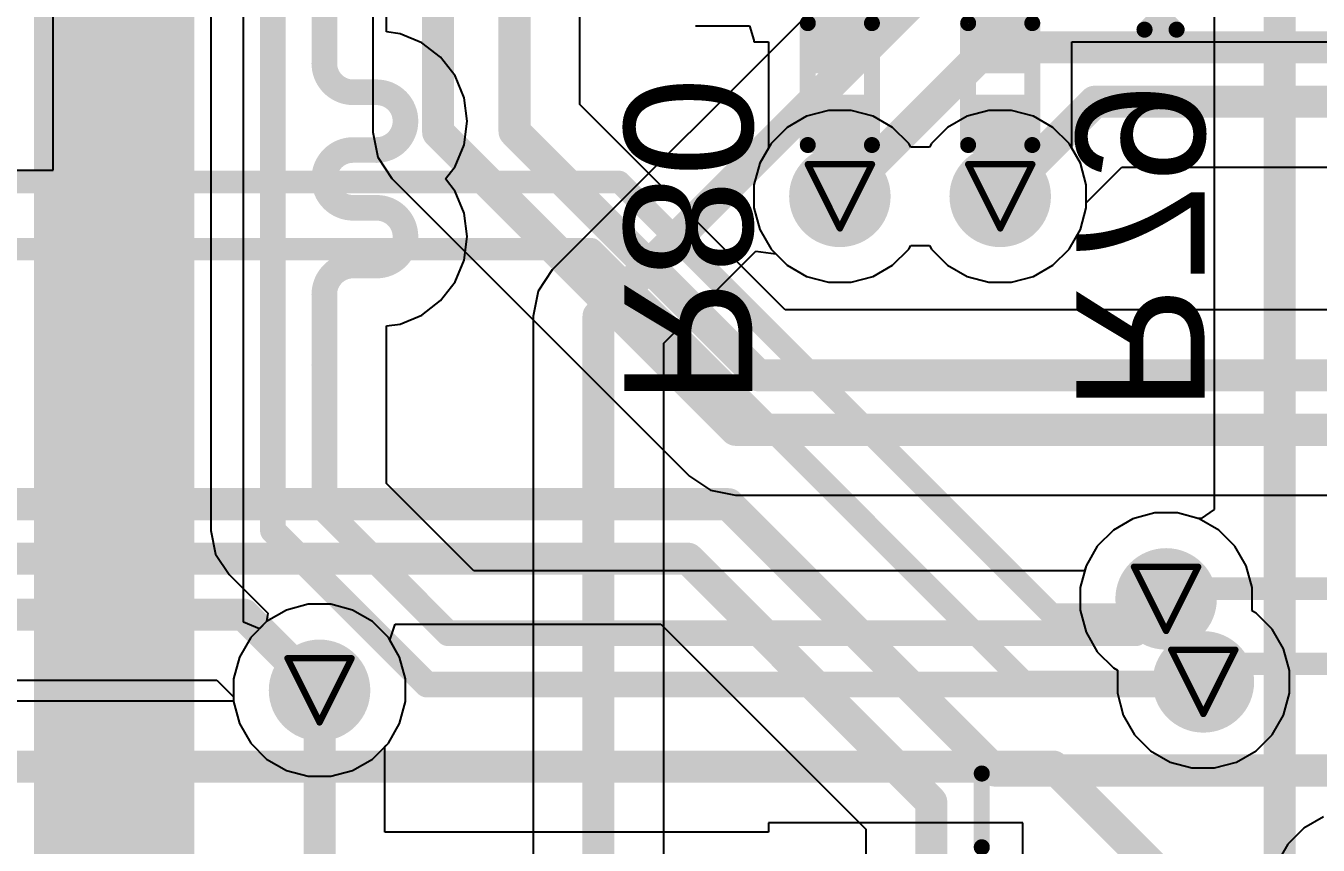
# Model space of a CAD drawing. Header units: inches. Extents: x -21 to 276, y -5 to 220.
# Drawn here: x 62.29 to 72.53, y 46.17 to 52.66 of the extents above; entities that cross this region are included whole.
import ezdxf

# ---------------------------------------------------------------- set-up
doc = ezdxf.new("R2010")
doc.units = ezdxf.units.IN
for name, color, linetype in [('Bottom Layer', 5, 'Continuous'), ('Bottom Overlay', 54, 'Continuous'), ('Bottom Paste', 16, 'Continuous'), ('Bottom Solder', 6, 'Continuous'), ('Drill Drawing', 1, 'Continuous'), ('Ground', 16, 'Continuous'), ('Power + Signal', 76, 'Continuous'), ('Top Layer', 1, 'Continuous'), ('Top Solder', 216, 'Continuous'), ('Via Holes', 16, 'Continuous')]:
    doc.layers.add(name, color=color, linetype=linetype)
doc.styles.add('Arial', font='', dxfattribs={"height": 0.2})
doc.styles.get('Arial').set_extended_font_data('Arial')

# ---------------------------------------------------------------- blocks, each defined once
blk = doc.blocks.new('SOIC_8_B_55')
at = {"layer": 'Bottom Overlay'}
for points in [[(-3.759, -1.778, 0.127, 0.127, 0), (-3.632, -1.905, 0.127, 0.127, 0)], [(-3.759, -1.778, 0.127, 0.127, 0), (-3.759, -2.032, 0.127, 0.127, 0)], [(-3.632, -1.905, 0.127, 0.127, 0), (-3.759, -2.032, 0.127, 0.127, 0)]]:
    blk.add_lwpolyline(points, format="xyseb", dxfattribs=at)
for points in [[(-3.791, -1.778, 0.0635, 0.0635, 1), (-3.727, -1.778, 0.0635, 0.0635, 1)], [(-3.791, -1.778, 0.0635, 0.0635, 1), (-3.727, -1.778, 0.0635, 0.0635, 1)], [(-3.791, -2.032, 0.0635, 0.0635, 1), (-3.727, -2.032, 0.0635, 0.0635, 1)], [(-3.791, -2.032, 0.0635, 0.0635, 1), (-3.727, -2.032, 0.0635, 0.0635, 1)]]:
    blk.add_lwpolyline(points, format="xyseb", close=True, dxfattribs=at)
blk = doc.blocks.new('SSOP_28_208____B_57')
at = {"layer": 'Bottom Overlay'}
for points in [[(2.718, -4.623, 0.127, 0.127, 0), (2.718, -5.207, 0.127, 0.127, 0)], [(2.718, -5.207, 0.127, 0.127, 0), (-2.718, -5.207, 0.127, 0.127, 0)]]:
    blk.add_lwpolyline(points, format="xyseb", dxfattribs=at)
for points in [[(2.686, -4.623, 0.0635, 0.0635, 1), (2.75, -4.623, 0.0635, 0.0635, 1)], [(2.686, -5.207, 0.0635, 0.0635, 1), (2.75, -5.207, 0.0635, 0.0635, 1)], [(2.686, -5.207, 0.0635, 0.0635, 1), (2.75, -5.207, 0.0635, 0.0635, 1)]]:
    blk.add_lwpolyline(points, format="xyseb", close=True, dxfattribs=at)
blk = doc.blocks.new('R___0201_B_70')
at = {"layer": 'Bottom Layer'}
for points in [[(-0.41, 0.185), (-0.14, 0.185), (-0.14, -0.185), (-0.41, -0.185)], [(0.14, 0.185), (0.41, 0.185), (0.41, -0.185), (0.14, -0.185)]]:
    blk.add_hatch(color=5, dxfattribs=at).paths.add_polyline_path(points)
at = {"layer": 'Bottom Paste'}
for points in [[(-0.41, 0.185), (-0.14, 0.185), (-0.14, -0.185), (-0.41, -0.185)], [(0.14, 0.185), (0.41, 0.185), (0.41, -0.185), (0.14, -0.185)]]:
    blk.add_hatch(color=16, dxfattribs=at).paths.add_polyline_path(points)
at = {"layer": 'Bottom Solder'}
for points in [[(-0.465, 0.24), (-0.085, 0.24), (-0.085, -0.24), (-0.465, -0.24)], [(0.085, 0.24), (0.465, 0.24), (0.465, -0.24), (0.085, -0.24)]]:
    blk.add_hatch(color=6, dxfattribs=at).paths.add_polyline_path(points)
at = {"layer": 'Bottom Overlay'}
for points in [[(0.483, 0.254, 0.127, 0.127, 0), (-0.483, 0.254, 0.127, 0.127, 0)], [(-0.483, -0.254, 0.127, 0.127, 0), (-0.483, 0.254, 0.127, 0.127, 0)], [(0.483, -0.254, 0.127, 0.127, 0), (0.483, 0.254, 0.127, 0.127, 0)], [(0.483, -0.254, 0.127, 0.127, 0), (-0.483, -0.254, 0.127, 0.127, 0)]]:
    blk.add_lwpolyline(points, format="xyseb", dxfattribs=at)
for points in [[(-0.514, 0.254, 0.0635, 0.0635, 1), (-0.451, 0.254, 0.0635, 0.0635, 1)], [(-0.514, 0.254, 0.0635, 0.0635, 1), (-0.451, 0.254, 0.0635, 0.0635, 1)], [(0.451, 0.254, 0.0635, 0.0635, 1), (0.514, 0.254, 0.0635, 0.0635, 1)], [(0.451, 0.254, 0.0635, 0.0635, 1), (0.514, 0.254, 0.0635, 0.0635, 1)], [(-0.514, -0.254, 0.0635, 0.0635, 1), (-0.451, -0.254, 0.0635, 0.0635, 1)], [(-0.514, -0.254, 0.0635, 0.0635, 1), (-0.451, -0.254, 0.0635, 0.0635, 1)], [(0.451, -0.254, 0.0635, 0.0635, 1), (0.514, -0.254, 0.0635, 0.0635, 1)], [(0.451, -0.254, 0.0635, 0.0635, 1), (0.514, -0.254, 0.0635, 0.0635, 1)]]:
    blk.add_lwpolyline(points, format="xyseb", close=True, dxfattribs=at)
blk = doc.blocks.new('R___0201_B_71')
at = {"layer": 'Bottom Layer'}
for points in [[(-0.41, 0.185), (-0.14, 0.185), (-0.14, -0.185), (-0.41, -0.185)], [(0.14, 0.185), (0.41, 0.185), (0.41, -0.185), (0.14, -0.185)]]:
    blk.add_hatch(color=5, dxfattribs=at).paths.add_polyline_path(points)
at = {"layer": 'Bottom Paste'}
for points in [[(-0.41, 0.185), (-0.14, 0.185), (-0.14, -0.185), (-0.41, -0.185)], [(0.14, 0.185), (0.41, 0.185), (0.41, -0.185), (0.14, -0.185)]]:
    blk.add_hatch(color=16, dxfattribs=at).paths.add_polyline_path(points)
at = {"layer": 'Bottom Solder'}
for points in [[(-0.465, 0.24), (-0.085, 0.24), (-0.085, -0.24), (-0.465, -0.24)], [(0.085, 0.24), (0.465, 0.24), (0.465, -0.24), (0.085, -0.24)]]:
    blk.add_hatch(color=6, dxfattribs=at).paths.add_polyline_path(points)
at = {"layer": 'Bottom Overlay'}
for points in [[(0.483, 0.254, 0.127, 0.127, 0), (-0.483, 0.254, 0.127, 0.127, 0)], [(-0.483, -0.254, 0.127, 0.127, 0), (-0.483, 0.254, 0.127, 0.127, 0)], [(0.483, -0.254, 0.127, 0.127, 0), (0.483, 0.254, 0.127, 0.127, 0)], [(0.483, -0.254, 0.127, 0.127, 0), (-0.483, -0.254, 0.127, 0.127, 0)]]:
    blk.add_lwpolyline(points, format="xyseb", dxfattribs=at)
for points in [[(-0.514, 0.254, 0.0635, 0.0635, 1), (-0.451, 0.254, 0.0635, 0.0635, 1)], [(-0.514, 0.254, 0.0635, 0.0635, 1), (-0.451, 0.254, 0.0635, 0.0635, 1)], [(0.451, 0.254, 0.0635, 0.0635, 1), (0.514, 0.254, 0.0635, 0.0635, 1)], [(0.451, 0.254, 0.0635, 0.0635, 1), (0.514, 0.254, 0.0635, 0.0635, 1)], [(-0.514, -0.254, 0.0635, 0.0635, 1), (-0.451, -0.254, 0.0635, 0.0635, 1)], [(-0.514, -0.254, 0.0635, 0.0635, 1), (-0.451, -0.254, 0.0635, 0.0635, 1)], [(0.451, -0.254, 0.0635, 0.0635, 1), (0.514, -0.254, 0.0635, 0.0635, 1)], [(0.451, -0.254, 0.0635, 0.0635, 1), (0.514, -0.254, 0.0635, 0.0635, 1)]]:
    blk.add_lwpolyline(points, format="xyseb", close=True, dxfattribs=at)

msp = doc.modelspace()

# ---------------------------------------------------------------- hatches: boundary and pattern name
at = {"layer": 'Bottom Layer'}
msp.add_hatch(color=5, dxfattribs=at).paths.add_polyline_path([(62.355, 17.861), (63.627, 17.861), (63.627, 55.097), (62.355, 55.097)])
h = msp.add_hatch(color=5, dxfattribs=at)
edge = h.paths.add_edge_path()
edge.add_arc((68.739, 51.308), 0.3, 0, 360)
h = msp.add_hatch(color=5, dxfattribs=at)
edge = h.paths.add_edge_path()
edge.add_arc((70.009, 51.308), 0.3, 0, 360)
h = msp.add_hatch(color=5, dxfattribs=at)
edge = h.paths.add_edge_path()
edge.add_arc((71.323, 48.12), 0.3, 0, 360)
h = msp.add_hatch(color=5, dxfattribs=at)
edge = h.paths.add_edge_path()
edge.add_arc((71.618, 47.463), 0.3, 0, 360)
h = msp.add_hatch(color=5, dxfattribs=at)
edge = h.paths.add_edge_path()
edge.add_arc((64.618, 47.396), 0.3, 0, 360)
at = {"layer": 'Bottom Solder'}
h = msp.add_hatch(color=6, dxfattribs=at)
edge = h.paths.add_edge_path()
edge.add_arc((68.739, 51.308), 0.402, 0, 360)
h = msp.add_hatch(color=6, dxfattribs=at)
edge = h.paths.add_edge_path()
edge.add_arc((70.009, 51.308), 0.402, 0, 360)
h = msp.add_hatch(color=6, dxfattribs=at)
edge = h.paths.add_edge_path()
edge.add_arc((71.323, 48.12), 0.402, 0, 360)
h = msp.add_hatch(color=6, dxfattribs=at)
edge = h.paths.add_edge_path()
edge.add_arc((71.618, 47.463), 0.402, 0, 360)
h = msp.add_hatch(color=6, dxfattribs=at)
edge = h.paths.add_edge_path()
edge.add_arc((64.618, 47.396), 0.402, 0, 360)
at = {"layer": 'Ground'}
h = msp.add_hatch(color=16, dxfattribs=at)
edge = h.paths.add_edge_path()
edge.add_arc((68.739, 51.308), 0.3, 0, 360)
h = msp.add_hatch(color=16, dxfattribs=at)
edge = h.paths.add_edge_path()
edge.add_arc((70.009, 51.308), 0.3, 0, 360)
h = msp.add_hatch(color=16, dxfattribs=at)
edge = h.paths.add_edge_path()
edge.add_arc((71.323, 48.12), 0.3, 0, 360)
h = msp.add_hatch(color=16, dxfattribs=at)
edge = h.paths.add_edge_path()
edge.add_arc((71.618, 47.463), 0.3, 0, 360)
h = msp.add_hatch(color=16, dxfattribs=at)
edge = h.paths.add_edge_path()
edge.add_arc((64.618, 47.396), 0.3, 0, 360)
at = {"layer": 'Power + Signal'}
h = msp.add_hatch(color=76, dxfattribs=at)
edge = h.paths.add_edge_path()
edge.add_arc((68.739, 51.308), 0.3, 0, 360)
h = msp.add_hatch(color=76, dxfattribs=at)
edge = h.paths.add_edge_path()
edge.add_arc((70.009, 51.308), 0.3, 0, 360)
h = msp.add_hatch(color=76, dxfattribs=at)
edge = h.paths.add_edge_path()
edge.add_arc((71.323, 48.12), 0.3, 0, 360)
h = msp.add_hatch(color=76, dxfattribs=at)
edge = h.paths.add_edge_path()
edge.add_arc((71.618, 47.463), 0.3, 0, 360)
h = msp.add_hatch(color=76, dxfattribs=at)
edge = h.paths.add_edge_path()
edge.add_arc((64.618, 47.396), 0.3, 0, 360)
at = {"layer": 'Top Layer'}
h = msp.add_hatch(color=1, dxfattribs=at)
edge = h.paths.add_edge_path()
edge.add_arc((68.739, 51.308), 0.3, 0, 360)
h = msp.add_hatch(color=1, dxfattribs=at)
edge = h.paths.add_edge_path()
edge.add_arc((70.009, 51.308), 0.3, 0, 360)
h = msp.add_hatch(color=1, dxfattribs=at)
edge = h.paths.add_edge_path()
edge.add_arc((71.323, 48.12), 0.3, 0, 360)
h = msp.add_hatch(color=1, dxfattribs=at)
edge = h.paths.add_edge_path()
edge.add_arc((71.618, 47.463), 0.3, 0, 360)
h = msp.add_hatch(color=1, dxfattribs=at)
edge = h.paths.add_edge_path()
edge.add_arc((64.618, 47.396), 0.3, 0, 360)
at = {"layer": 'Top Solder'}
h = msp.add_hatch(color=216, dxfattribs=at)
edge = h.paths.add_edge_path()
edge.add_arc((68.739, 51.308), 0.402, 0, 360)
h = msp.add_hatch(color=216, dxfattribs=at)
edge = h.paths.add_edge_path()
edge.add_arc((70.009, 51.308), 0.402, 0, 360)
h = msp.add_hatch(color=216, dxfattribs=at)
edge = h.paths.add_edge_path()
edge.add_arc((71.323, 48.12), 0.402, 0, 360)
h = msp.add_hatch(color=216, dxfattribs=at)
edge = h.paths.add_edge_path()
edge.add_arc((71.618, 47.463), 0.402, 0, 360)
h = msp.add_hatch(color=216, dxfattribs=at)
edge = h.paths.add_edge_path()
edge.add_arc((64.618, 47.396), 0.402, 0, 360)
at = {"layer": 'Via Holes'}
h = msp.add_hatch(color=7, dxfattribs=at)
edge = h.paths.add_edge_path()
edge.add_arc((68.739, 51.308), 0.15, 0, 360)
h = msp.add_hatch(color=7, dxfattribs=at)
edge = h.paths.add_edge_path()
edge.add_arc((70.009, 51.308), 0.15, 0, 360)
h = msp.add_hatch(color=7, dxfattribs=at)
edge = h.paths.add_edge_path()
edge.add_arc((71.323, 48.12), 0.15, 0, 360)
h = msp.add_hatch(color=7, dxfattribs=at)
edge = h.paths.add_edge_path()
edge.add_arc((71.618, 47.463), 0.15, 0, 360)
h = msp.add_hatch(color=7, dxfattribs=at)
edge = h.paths.add_edge_path()
edge.add_arc((64.618, 47.396), 0.15, 0, 360)

# ---------------------------------------------------------------- linework, layer by layer
at = {"layer": 'Bottom Layer'}
for p, q in [((65.039, 55.642), (65.039, 51.815)), ((64.015, 47.937), (64.015, 55.097)), ((66.68, 52.035), (66.68, 54.216)), ((67.596, 52.658), (68.023, 52.658)), ((68.023, 52.658), (68.058, 52.546)), ((68.058, 52.546), (68.058, 52.531)), ((68.058, 52.531), (68.173, 52.531)), ((68.173, 52.531), (68.173, 51.69)), ((70.575, 51.69), (70.575, 52.531)), ((70.575, 52.531), (71.96, 52.531)), ((71.96, 52.531), (71.96, 52.532)), ((71.96, 52.532), (73.408, 52.532)), ((68.307, 50.409), (66.68, 52.035)), ((65.039, 51.815), (65.079, 51.617)), ((68.173, 51.69), (68.105, 51.571)), ((70.644, 51.571), (70.575, 51.69)), ((65.079, 51.617), (65.191, 51.449)), ((68.105, 51.571), (68.058, 51.398)), ((70.69, 51.398), (70.644, 51.571)), ((65.191, 51.449), (67.547, 49.093)), ((68.058, 51.398), (68.058, 51.218)), ((70.69, 51.218), (70.69, 51.398)), ((68.058, 51.218), (68.105, 51.045)), ((70.644, 51.045), (70.69, 51.218)), ((68.105, 51.045), (68.194, 50.89)), ((70.554, 50.89), (70.644, 51.045)), ((68.194, 50.89), (68.321, 50.763)), ((69.157, 50.763), (69.284, 50.89)), ((69.284, 50.89), (69.301, 50.919)), ((69.301, 50.919), (69.448, 50.919)), ((69.448, 50.919), (69.464, 50.89)), ((69.464, 50.89), (69.591, 50.763)), ((70.427, 50.763), (70.554, 50.89)), ((68.321, 50.763), (68.476, 50.673)), ((68.476, 50.673), (68.65, 50.627)), ((68.829, 50.627), (69.002, 50.673)), ((69.002, 50.673), (69.157, 50.763)), ((69.591, 50.763), (69.746, 50.673)), ((69.746, 50.673), (69.92, 50.627)), ((70.099, 50.627), (70.272, 50.673)), ((70.272, 50.673), (70.427, 50.763)), ((68.65, 50.627), (68.829, 50.627)), ((69.92, 50.627), (70.099, 50.627)), ((75.19, 50.409), (68.307, 50.409)), ((67.547, 49.093), (67.715, 48.98)), ((67.715, 48.98), (67.913, 48.941)), ((67.913, 48.941), (74.775, 48.941)), ((71.06, 48.755), (70.905, 48.665)), ((71.234, 48.801), (71.06, 48.755)), ((71.413, 48.801), (71.234, 48.801)), ((71.586, 48.755), (71.413, 48.801)), ((71.741, 48.665), (71.586, 48.755)), ((70.905, 48.665), (70.778, 48.538)), ((71.868, 48.538), (71.741, 48.665)), ((70.778, 48.538), (70.689, 48.383)), ((71.958, 48.383), (71.868, 48.538)), ((70.689, 48.383), (70.642, 48.21)), ((72.004, 48.21), (71.958, 48.383)), ((70.642, 48.21), (70.642, 48.031)), ((72.004, 48.031), (72.004, 48.21)), ((64.355, 48.031), (64.199, 47.941)), ((64.528, 48.077), (64.355, 48.031)), ((64.707, 48.077), (64.528, 48.077)), ((64.88, 48.031), (64.707, 48.077)), ((65.036, 47.941), (64.88, 48.031)), ((70.642, 48.031), (70.689, 47.857)), ((72.003, 48.026), (72.004, 48.031)), ((72.036, 48.008), (72.003, 48.026)), ((72.163, 47.881), (72.036, 48.008)), ((64.142, 47.884), (64.015, 47.937)), ((64.199, 47.941), (64.142, 47.884)), ((65.163, 47.815), (65.036, 47.941)), ((65.252, 47.659), (65.163, 47.815)), ((70.689, 47.857), (70.778, 47.702)), ((72.252, 47.725), (72.163, 47.881)), ((70.778, 47.702), (70.905, 47.575)), ((72.299, 47.552), (72.252, 47.725)), ((65.299, 47.486), (65.252, 47.659)), ((70.905, 47.575), (70.938, 47.556)), ((70.938, 47.556), (70.937, 47.552)), ((70.937, 47.552), (70.937, 47.373)), ((72.299, 47.373), (72.299, 47.552)), ((65.299, 47.307), (65.299, 47.486)), ((65.252, 47.134), (65.299, 47.307)), ((70.937, 47.373), (70.983, 47.2)), ((72.252, 47.2), (72.299, 47.373)), ((70.983, 47.2), (71.073, 47.044)), ((72.163, 47.044), (72.252, 47.2)), ((65.163, 46.978), (65.252, 47.134)), ((71.073, 47.044), (71.199, 46.918)), ((72.036, 46.918), (72.163, 47.044)), ((65.136, 46.951), (65.163, 46.978)), ((65.136, 46.273), (65.136, 46.951)), ((71.199, 46.918), (71.355, 46.828)), ((71.88, 46.828), (72.036, 46.918)), ((71.355, 46.828), (71.528, 46.782)), ((71.528, 46.782), (71.707, 46.782)), ((71.707, 46.782), (71.88, 46.828)), ((72.569, 46.395), (72.414, 46.305)), ((68.175, 46.273), (65.136, 46.273)), ((70.187, 46.346), (68.175, 46.346)), ((68.175, 46.346), (68.175, 46.273)), ((70.187, 45.285), (70.187, 46.346)), ((72.414, 46.305), (72.287, 46.178)), ((72.287, 46.178), (72.197, 46.023))]:
    msp.add_line(p, q, dxfattribs=at)
for points in [[(65.557, 51.815, 0.254, 0.254, 0), (65.557, 56.083, 0.254, 0.254, 0)], [(66.162, 51.821, 0.254, 0.254, 0), (66.162, 54.661, 0.254, 0.254, 0)], [(68.739, 52.472, 0.254, 0.254, 0), (68.739, 53.687, 0.254, 0.254, 0)], [(70.009, 52.472, 0.254, 0.254, 0), (70.009, 53.687, 0.254, 0.254, 0)], [(68.739, 51.308, 0.254, 0.254, 0), (68.739, 51.922, 0.254, 0.254, 0)], [(70.009, 51.308, 0.254, 0.254, 0), (70.009, 51.922, 0.254, 0.254, 0)], [(65.557, 51.815, 0.254, 0.254, 0), (67.913, 49.459, 0.254, 0.254, 0)], [(66.162, 51.821, 0.254, 0.254, 0), (68.092, 49.891, 0.254, 0.254, 0)], [(68.092, 49.891, 0.254, 0.254, 0), (75.19, 49.891, 0.254, 0.254, 0)], [(67.913, 49.459, 0.254, 0.254, 0), (74.989, 49.459, 0.254, 0.254, 0)], [(64.618, 45.949, 0.254, 0.254, 0), (64.618, 47.396, 0.254, 0.254, 0)]]:
    msp.add_lwpolyline(points, format="xyseb", dxfattribs=at)
for points in [[(68.676, 52.472, 0.127, 0.127, 1), (68.803, 52.472, 0.127, 0.127, 1)], [(69.946, 52.472, 0.127, 0.127, 1), (70.073, 52.472, 0.127, 0.127, 1)], [(68.676, 51.922, 0.127, 0.127, 1), (68.803, 51.922, 0.127, 0.127, 1)], [(69.946, 51.922, 0.127, 0.127, 1), (70.073, 51.922, 0.127, 0.127, 1)], [(65.494, 51.815, 0.127, 0.127, 1), (65.621, 51.815, 0.127, 0.127, 1)], [(65.494, 51.815, 0.127, 0.127, 1), (65.621, 51.815, 0.127, 0.127, 1)], [(66.099, 51.821, 0.127, 0.127, 1), (66.226, 51.821, 0.127, 0.127, 1)], [(66.099, 51.821, 0.127, 0.127, 1), (66.226, 51.821, 0.127, 0.127, 1)], [(68.676, 51.308, 0.127, 0.127, 1), (68.803, 51.308, 0.127, 0.127, 1)], [(69.946, 51.308, 0.127, 0.127, 1), (70.073, 51.308, 0.127, 0.127, 1)], [(68.029, 49.891, 0.127, 0.127, 1), (68.156, 49.891, 0.127, 0.127, 1)], [(68.029, 49.891, 0.127, 0.127, 1), (68.156, 49.891, 0.127, 0.127, 1)], [(67.85, 49.459, 0.127, 0.127, 1), (67.977, 49.459, 0.127, 0.127, 1)], [(67.85, 49.459, 0.127, 0.127, 1), (67.977, 49.459, 0.127, 0.127, 1)], [(64.554, 47.396, 0.127, 0.127, 1), (64.681, 47.396, 0.127, 0.127, 1)]]:
    msp.add_lwpolyline(points, format="xyseb", close=True, dxfattribs=at)
at = {"layer": 'Drill Drawing'}
for points in [[(68.485, 51.562, 0.0508, 0.0508, 0), (68.993, 51.562, 0.0508, 0.0508, 0)], [(68.485, 51.562, 0.0508, 0.0508, 0), (68.739, 51.054, 0.0508, 0.0508, 0)], [(68.739, 51.054, 0.0508, 0.0508, 0), (68.993, 51.562, 0.0508, 0.0508, 0)], [(69.755, 51.562, 0.0508, 0.0508, 0), (70.263, 51.562, 0.0508, 0.0508, 0)], [(69.755, 51.562, 0.0508, 0.0508, 0), (70.009, 51.054, 0.0508, 0.0508, 0)], [(70.009, 51.054, 0.0508, 0.0508, 0), (70.263, 51.562, 0.0508, 0.0508, 0)], [(71.069, 48.374, 0.0508, 0.0508, 0), (71.577, 48.374, 0.0508, 0.0508, 0)], [(71.069, 48.374, 0.0508, 0.0508, 0), (71.323, 47.866, 0.0508, 0.0508, 0)], [(71.323, 47.866, 0.0508, 0.0508, 0), (71.577, 48.374, 0.0508, 0.0508, 0)], [(71.364, 47.717, 0.0508, 0.0508, 0), (71.872, 47.717, 0.0508, 0.0508, 0)], [(71.364, 47.717, 0.0508, 0.0508, 0), (71.618, 47.209, 0.0508, 0.0508, 0)], [(71.618, 47.209, 0.0508, 0.0508, 0), (71.872, 47.717, 0.0508, 0.0508, 0)], [(64.364, 47.65, 0.0508, 0.0508, 0), (64.872, 47.65, 0.0508, 0.0508, 0)], [(64.364, 47.65, 0.0508, 0.0508, 0), (64.618, 47.142, 0.0508, 0.0508, 0)], [(64.618, 47.142, 0.0508, 0.0508, 0), (64.872, 47.65, 0.0508, 0.0508, 0)]]:
    msp.add_lwpolyline(points, format="xyseb", dxfattribs=at)
for points in [[(68.473, 51.562, 0.0254, 0.0254, 1), (68.498, 51.562, 0.0254, 0.0254, 1)], [(68.473, 51.562, 0.0254, 0.0254, 1), (68.498, 51.562, 0.0254, 0.0254, 1)], [(68.981, 51.562, 0.0254, 0.0254, 1), (69.006, 51.562, 0.0254, 0.0254, 1)], [(68.981, 51.562, 0.0254, 0.0254, 1), (69.006, 51.562, 0.0254, 0.0254, 1)], [(69.743, 51.562, 0.0254, 0.0254, 1), (69.768, 51.562, 0.0254, 0.0254, 1)], [(69.743, 51.562, 0.0254, 0.0254, 1), (69.768, 51.562, 0.0254, 0.0254, 1)], [(70.251, 51.562, 0.0254, 0.0254, 1), (70.276, 51.562, 0.0254, 0.0254, 1)], [(70.251, 51.562, 0.0254, 0.0254, 1), (70.276, 51.562, 0.0254, 0.0254, 1)], [(68.727, 51.054, 0.0254, 0.0254, 1), (68.752, 51.054, 0.0254, 0.0254, 1)], [(68.727, 51.054, 0.0254, 0.0254, 1), (68.752, 51.054, 0.0254, 0.0254, 1)], [(69.997, 51.054, 0.0254, 0.0254, 1), (70.022, 51.054, 0.0254, 0.0254, 1)], [(69.997, 51.054, 0.0254, 0.0254, 1), (70.022, 51.054, 0.0254, 0.0254, 1)], [(71.056, 48.374, 0.0254, 0.0254, 1), (71.082, 48.374, 0.0254, 0.0254, 1)], [(71.056, 48.374, 0.0254, 0.0254, 1), (71.082, 48.374, 0.0254, 0.0254, 1)], [(71.564, 48.374, 0.0254, 0.0254, 1), (71.59, 48.374, 0.0254, 0.0254, 1)], [(71.564, 48.374, 0.0254, 0.0254, 1), (71.59, 48.374, 0.0254, 0.0254, 1)], [(71.311, 47.866, 0.0254, 0.0254, 1), (71.336, 47.866, 0.0254, 0.0254, 1)], [(71.311, 47.866, 0.0254, 0.0254, 1), (71.336, 47.866, 0.0254, 0.0254, 1)], [(71.351, 47.717, 0.0254, 0.0254, 1), (71.376, 47.717, 0.0254, 0.0254, 1)], [(71.351, 47.717, 0.0254, 0.0254, 1), (71.376, 47.717, 0.0254, 0.0254, 1)], [(71.859, 47.717, 0.0254, 0.0254, 1), (71.884, 47.717, 0.0254, 0.0254, 1)], [(71.859, 47.717, 0.0254, 0.0254, 1), (71.884, 47.717, 0.0254, 0.0254, 1)], [(64.351, 47.65, 0.0254, 0.0254, 1), (64.376, 47.65, 0.0254, 0.0254, 1)], [(64.351, 47.65, 0.0254, 0.0254, 1), (64.376, 47.65, 0.0254, 0.0254, 1)], [(64.859, 47.65, 0.0254, 0.0254, 1), (64.884, 47.65, 0.0254, 0.0254, 1)], [(64.859, 47.65, 0.0254, 0.0254, 1), (64.884, 47.65, 0.0254, 0.0254, 1)], [(71.605, 47.209, 0.0254, 0.0254, 1), (71.63, 47.209, 0.0254, 0.0254, 1)], [(71.605, 47.209, 0.0254, 0.0254, 1), (71.63, 47.209, 0.0254, 0.0254, 1)], [(64.605, 47.142, 0.0254, 0.0254, 1), (64.63, 47.142, 0.0254, 0.0254, 1)], [(64.605, 47.142, 0.0254, 0.0254, 1), (64.63, 47.142, 0.0254, 0.0254, 1)]]:
    msp.add_lwpolyline(points, format="xyseb", close=True, dxfattribs=at)
at = {"layer": 'Ground'}
for p, q in [((69.022, 53.287), (66.461, 50.726)), ((70.69, 51.257), (70.972, 51.539)), ((70.972, 51.539), (73.623, 51.539)), ((70.644, 51.045), (70.69, 51.218)), ((70.69, 51.218), (70.69, 51.257)), ((70.554, 50.89), (70.644, 51.045)), ((67.345, 50.145), (68.074, 50.873)), ((68.074, 50.873), (68.232, 50.852)), ((69.157, 50.763), (69.284, 50.89)), ((69.284, 50.89), (69.301, 50.919)), ((69.301, 50.919), (69.448, 50.919)), ((69.448, 50.919), (69.464, 50.89)), ((69.464, 50.89), (69.591, 50.763)), ((70.427, 50.763), (70.554, 50.89)), ((68.232, 50.852), (68.321, 50.763)), ((66.461, 50.726), (66.349, 50.557)), ((68.321, 50.763), (68.476, 50.673)), ((68.476, 50.673), (68.65, 50.627)), ((68.829, 50.627), (69.002, 50.673)), ((69.002, 50.673), (69.157, 50.763)), ((69.591, 50.763), (69.746, 50.673)), ((69.746, 50.673), (69.92, 50.627)), ((70.099, 50.627), (70.272, 50.673)), ((70.272, 50.673), (70.427, 50.763)), ((68.65, 50.627), (68.829, 50.627)), ((69.92, 50.627), (70.099, 50.627)), ((66.349, 50.557), (66.309, 50.359)), ((66.309, 50.359), (66.309, 40.399)), ((67.345, 45.804), (67.345, 50.145)), ((71.06, 48.755), (70.905, 48.665)), ((71.234, 48.801), (71.06, 48.755)), ((71.413, 48.801), (71.234, 48.801)), ((71.586, 48.755), (71.413, 48.801)), ((71.741, 48.665), (71.586, 48.755)), ((70.905, 48.665), (70.778, 48.538)), ((71.868, 48.538), (71.741, 48.665)), ((70.778, 48.538), (70.689, 48.383)), ((71.958, 48.383), (71.868, 48.538)), ((70.689, 48.383), (70.642, 48.21)), ((72.004, 48.21), (71.958, 48.383)), ((70.642, 48.21), (70.642, 48.031)), ((72.004, 48.031), (72.004, 48.21)), ((64.355, 48.031), (64.199, 47.941)), ((64.528, 48.077), (64.355, 48.031)), ((64.707, 48.077), (64.528, 48.077)), ((64.88, 48.031), (64.707, 48.077)), ((65.036, 47.941), (64.88, 48.031)), ((70.642, 48.031), (70.689, 47.857)), ((72.003, 48.026), (72.004, 48.031)), ((72.036, 48.008), (72.003, 48.026)), ((72.163, 47.881), (72.036, 48.008)), ((64.199, 47.941), (64.073, 47.815)), ((65.163, 47.815), (65.036, 47.941)), ((64.073, 47.815), (63.983, 47.659)), ((65.252, 47.659), (65.163, 47.815)), ((70.689, 47.857), (70.778, 47.702)), ((72.252, 47.725), (72.163, 47.881)), ((70.778, 47.702), (70.905, 47.575)), ((72.299, 47.552), (72.252, 47.725)), ((63.983, 47.659), (63.937, 47.486)), ((65.299, 47.486), (65.252, 47.659)), ((70.905, 47.575), (70.938, 47.556)), ((70.938, 47.556), (70.937, 47.552)), ((70.937, 47.552), (70.937, 47.373)), ((72.299, 47.373), (72.299, 47.552)), ((63.937, 47.486), (63.937, 47.307)), ((65.299, 47.307), (65.299, 47.486)), ((63.937, 47.307), (63.983, 47.134)), ((65.252, 47.134), (65.299, 47.307)), ((70.937, 47.373), (70.983, 47.2)), ((72.252, 47.2), (72.299, 47.373)), ((70.983, 47.2), (71.073, 47.044)), ((72.163, 47.044), (72.252, 47.2)), ((63.983, 47.134), (64.073, 46.978)), ((65.163, 46.978), (65.252, 47.134)), ((71.073, 47.044), (71.199, 46.918)), ((72.036, 46.918), (72.163, 47.044)), ((64.073, 46.978), (64.199, 46.851)), ((65.036, 46.851), (65.163, 46.978)), ((71.199, 46.918), (71.355, 46.828)), ((71.88, 46.828), (72.036, 46.918)), ((64.199, 46.851), (64.355, 46.762)), ((64.88, 46.762), (65.036, 46.851)), ((71.355, 46.828), (71.528, 46.782)), ((71.528, 46.782), (71.707, 46.782)), ((71.707, 46.782), (71.88, 46.828)), ((64.355, 46.762), (64.528, 46.715)), ((64.528, 46.715), (64.707, 46.715)), ((64.707, 46.715), (64.88, 46.762)), ((72.569, 46.395), (72.414, 46.305)), ((72.414, 46.305), (72.287, 46.178)), ((72.287, 46.178), (72.197, 46.023))]:
    msp.add_line(p, q, dxfattribs=at)
for points in [[(66.827, 50.359, 0.254, 0.254, 0), (69.388, 52.92, 0.254, 0.254, 0)], [(68.739, 51.308, 0.254, 0.254, 0), (69.92, 52.489, 0.254, 0.254, 0)], [(69.92, 52.489, 0.254, 0.254, 0), (77.877, 52.489, 0.254, 0.254, 0)], [(70.009, 51.308, 0.254, 0.254, 0), (70.758, 52.057, 0.254, 0.254, 0)], [(70.758, 52.057, 0.254, 0.254, 0), (78.056, 52.057, 0.254, 0.254, 0)], [(66.827, 39.954, 0.254, 0.254, 0), (66.827, 50.359, 0.254, 0.254, 0)]]:
    msp.add_lwpolyline(points, format="xyseb", dxfattribs=at)
for points in [[(69.856, 52.489, 0.127, 0.127, 1), (69.983, 52.489, 0.127, 0.127, 1)], [(69.856, 52.489, 0.127, 0.127, 1), (69.983, 52.489, 0.127, 0.127, 1)], [(70.694, 52.057, 0.127, 0.127, 1), (70.821, 52.057, 0.127, 0.127, 1)], [(70.694, 52.057, 0.127, 0.127, 1), (70.821, 52.057, 0.127, 0.127, 1)], [(68.676, 51.308, 0.127, 0.127, 1), (68.803, 51.308, 0.127, 0.127, 1)], [(69.946, 51.308, 0.127, 0.127, 1), (70.073, 51.308, 0.127, 0.127, 1)], [(66.764, 50.359, 0.127, 0.127, 1), (66.891, 50.359, 0.127, 0.127, 1)], [(66.764, 50.359, 0.127, 0.127, 1), (66.891, 50.359, 0.127, 0.127, 1)]]:
    msp.add_lwpolyline(points, format="xyseb", close=True, dxfattribs=at)
at = {"layer": 'Power + Signal'}
for p, q in [((65.175, 47.793), (65.218, 47.92)), ((65.218, 47.92), (67.322, 47.92)), ((67.322, 47.92), (68.945, 46.297)), ((65.252, 47.659), (65.175, 47.793)), ((65.299, 47.486), (65.252, 47.659)), ((60.464, 47.477), (63.805, 47.477)), ((63.805, 47.477), (63.937, 47.345)), ((65.299, 47.307), (65.299, 47.486)), ((63.937, 47.345), (63.937, 47.307)), ((63.937, 47.307), (63.983, 47.134)), ((65.252, 47.134), (65.299, 47.307)), ((63.983, 47.134), (64.073, 46.978)), ((65.163, 46.978), (65.252, 47.134)), ((64.073, 46.978), (64.199, 46.851)), ((65.036, 46.851), (65.163, 46.978)), ((64.199, 46.851), (64.355, 46.762)), ((64.88, 46.762), (65.036, 46.851)), ((64.355, 46.762), (64.528, 46.715)), ((64.528, 46.715), (64.707, 46.715)), ((64.707, 46.715), (64.88, 46.762)), ((68.945, 46.297), (68.945, 40.636))]:
    msp.add_line(p, q, dxfattribs=at)
for points in [[(59.293, 51.422, 0.178, 0.178, 0), (66.992, 51.422, 0.178, 0.178, 0)], [(66.992, 51.422, 0.178, 0.178, 0), (70.418, 47.996, 0.178, 0.178, 0)], [(59.072, 50.889, 0.178, 0.178, 0), (66.771, 50.889, 0.178, 0.178, 0)], [(66.771, 50.889, 0.178, 0.178, 0), (70.197, 47.463, 0.178, 0.178, 0)], [(37.745, 48.87, 0.254, 0.254, 0), (67.857, 48.87, 0.254, 0.254, 0)], [(67.857, 48.87, 0.254, 0.254, 0), (69.965, 46.761, 0.254, 0.254, 0)], [(37.567, 48.438, 0.254, 0.254, 0), (67.537, 48.438, 0.254, 0.254, 0)], [(67.537, 48.438, 0.254, 0.254, 0), (69.463, 46.512, 0.254, 0.254, 0)], [(71.085, 47.996, 0.178, 0.178, 0), (71.296, 48.207, 0.178, 0.178, 0)], [(71.296, 48.207, 0.178, 0.178, 0), (71.309, 48.207, 0.178, 0.178, 0)], [(71.309, 48.207, 0.178, 0.178, 0), (71.315, 48.201, 0.178, 0.178, 0)], [(71.315, 48.201, 0.178, 0.178, 0), (73.052, 48.201, 0.178, 0.178, 0)], [(23.814, 47.995, 0.254, 0.254, 0), (64.019, 47.995, 0.254, 0.254, 0)], [(64.019, 47.995, 0.254, 0.254, 0), (64.618, 47.396, 0.254, 0.254, 0)], [(70.418, 47.996, 0.178, 0.178, 0), (71.085, 47.996, 0.178, 0.178, 0)], [(71.727, 47.458, 0.178, 0.178, 0), (71.875, 47.606, 0.178, 0.178, 0)], [(71.875, 47.606, 0.178, 0.178, 0), (73.212, 47.606, 0.178, 0.178, 0)], [(70.197, 47.463, 0.178, 0.178, 0), (71.618, 47.463, 0.178, 0.178, 0)], [(71.618, 47.458, 0.178, 0.178, 0), (71.727, 47.458, 0.178, 0.178, 0)], [(69.965, 46.761, 0.254, 0.254, 0), (76.781, 46.761, 0.254, 0.254, 0)], [(69.463, 40.422, 0.254, 0.254, 0), (69.463, 46.512, 0.254, 0.254, 0)]]:
    msp.add_lwpolyline(points, format="xyseb", dxfattribs=at)
for points in [[(66.947, 51.422, 0.0889, 0.0889, 1), (67.036, 51.422, 0.0889, 0.0889, 1)], [(66.947, 51.422, 0.0889, 0.0889, 1), (67.036, 51.422, 0.0889, 0.0889, 1)], [(66.726, 50.889, 0.0889, 0.0889, 1), (66.815, 50.889, 0.0889, 0.0889, 1)], [(66.726, 50.889, 0.0889, 0.0889, 1), (66.815, 50.889, 0.0889, 0.0889, 1)], [(67.793, 48.87, 0.127, 0.127, 1), (67.92, 48.87, 0.127, 0.127, 1)], [(67.793, 48.87, 0.127, 0.127, 1), (67.92, 48.87, 0.127, 0.127, 1)], [(67.473, 48.438, 0.127, 0.127, 1), (67.6, 48.438, 0.127, 0.127, 1)], [(67.473, 48.438, 0.127, 0.127, 1), (67.6, 48.438, 0.127, 0.127, 1)], [(71.251, 48.207, 0.0889, 0.0889, 1), (71.34, 48.207, 0.0889, 0.0889, 1)], [(71.251, 48.207, 0.0889, 0.0889, 1), (71.34, 48.207, 0.0889, 0.0889, 1)], [(71.265, 48.207, 0.0889, 0.0889, 1), (71.354, 48.207, 0.0889, 0.0889, 1)], [(71.265, 48.207, 0.0889, 0.0889, 1), (71.354, 48.207, 0.0889, 0.0889, 1)], [(71.271, 48.201, 0.0889, 0.0889, 1), (71.36, 48.201, 0.0889, 0.0889, 1)], [(71.271, 48.201, 0.0889, 0.0889, 1), (71.36, 48.201, 0.0889, 0.0889, 1)], [(63.956, 47.995, 0.127, 0.127, 1), (64.083, 47.995, 0.127, 0.127, 1)], [(63.956, 47.995, 0.127, 0.127, 1), (64.083, 47.995, 0.127, 0.127, 1)], [(70.374, 47.996, 0.0889, 0.0889, 1), (70.462, 47.996, 0.0889, 0.0889, 1)], [(70.374, 47.996, 0.0889, 0.0889, 1), (70.462, 47.996, 0.0889, 0.0889, 1)], [(71.04, 47.996, 0.0889, 0.0889, 1), (71.129, 47.996, 0.0889, 0.0889, 1)], [(71.04, 47.996, 0.0889, 0.0889, 1), (71.129, 47.996, 0.0889, 0.0889, 1)], [(71.831, 47.606, 0.0889, 0.0889, 1), (71.919, 47.606, 0.0889, 0.0889, 1)], [(71.831, 47.606, 0.0889, 0.0889, 1), (71.919, 47.606, 0.0889, 0.0889, 1)], [(64.554, 47.396, 0.127, 0.127, 1), (64.681, 47.396, 0.127, 0.127, 1)], [(70.153, 47.463, 0.0889, 0.0889, 1), (70.241, 47.463, 0.0889, 0.0889, 1)], [(70.153, 47.463, 0.0889, 0.0889, 1), (70.241, 47.463, 0.0889, 0.0889, 1)], [(71.573, 47.463, 0.0889, 0.0889, 1), (71.662, 47.463, 0.0889, 0.0889, 1)], [(71.573, 47.458, 0.0889, 0.0889, 1), (71.662, 47.458, 0.0889, 0.0889, 1)], [(71.683, 47.458, 0.0889, 0.0889, 1), (71.771, 47.458, 0.0889, 0.0889, 1)], [(71.683, 47.458, 0.0889, 0.0889, 1), (71.771, 47.458, 0.0889, 0.0889, 1)], [(69.901, 46.761, 0.127, 0.127, 1), (70.028, 46.761, 0.127, 0.127, 1)], [(69.901, 46.761, 0.127, 0.127, 1), (70.028, 46.761, 0.127, 0.127, 1)], [(69.399, 46.512, 0.127, 0.127, 1), (69.526, 46.512, 0.127, 0.127, 1)], [(69.399, 46.512, 0.127, 0.127, 1), (69.526, 46.512, 0.127, 0.127, 1)]]:
    msp.add_lwpolyline(points, format="xyseb", close=True, dxfattribs=at)
at = {"layer": 'Top Layer'}
for p, q in [((71.704, 55.814), (71.704, 48.827)), ((65.148, 52.61), (65.148, 53.269)), ((63.757, 53.183), (63.757, 48.661)), ((62.508, 51.516), (62.508, 52.878)), ((65.256, 52.596), (65.148, 52.61)), ((65.429, 52.524), (65.256, 52.596)), ((65.577, 52.41), (65.429, 52.524)), ((65.691, 52.262), (65.577, 52.41)), ((65.763, 52.089), (65.691, 52.262)), ((65.788, 51.903), (65.763, 52.089)), ((65.763, 51.717), (65.788, 51.903)), ((68.476, 51.943), (68.321, 51.853)), ((68.65, 51.989), (68.476, 51.943)), ((68.829, 51.989), (68.65, 51.989)), ((69.002, 51.943), (68.829, 51.989)), ((69.157, 51.853), (69.002, 51.943)), ((69.746, 51.943), (69.591, 51.853)), ((69.92, 51.989), (69.746, 51.943)), ((70.099, 51.989), (69.92, 51.989)), ((70.272, 51.943), (70.099, 51.989)), ((70.427, 51.853), (70.272, 51.943)), ((68.321, 51.853), (68.194, 51.726)), ((69.284, 51.726), (69.157, 51.853)), ((69.591, 51.853), (69.464, 51.726)), ((70.554, 51.726), (70.427, 51.853)), ((65.691, 51.544), (65.763, 51.717)), ((68.194, 51.726), (68.105, 51.571)), ((69.301, 51.697), (69.284, 51.726)), ((69.448, 51.697), (69.301, 51.697)), ((69.464, 51.726), (69.448, 51.697)), ((70.644, 51.571), (70.554, 51.726)), ((59.755, 51.516), (62.508, 51.516)), ((65.616, 51.446), (65.691, 51.544)), ((68.105, 51.571), (68.058, 51.398)), ((70.69, 51.398), (70.644, 51.571)), ((65.691, 51.347), (65.616, 51.446)), ((68.058, 51.398), (68.058, 51.218)), ((70.69, 51.218), (70.69, 51.398)), ((65.763, 51.174), (65.691, 51.347)), ((68.058, 51.218), (68.105, 51.045)), ((70.644, 51.045), (70.69, 51.218)), ((65.788, 50.989), (65.763, 51.174)), ((65.763, 50.803), (65.788, 50.989)), ((68.105, 51.045), (68.194, 50.89)), ((70.554, 50.89), (70.644, 51.045)), ((68.194, 50.89), (68.321, 50.763)), ((69.157, 50.763), (69.284, 50.89)), ((69.284, 50.89), (69.301, 50.919)), ((69.301, 50.919), (69.448, 50.919)), ((69.448, 50.919), (69.464, 50.89)), ((69.464, 50.89), (69.591, 50.763)), ((70.427, 50.763), (70.554, 50.89)), ((65.691, 50.63), (65.763, 50.803)), ((68.321, 50.763), (68.476, 50.673)), ((68.476, 50.673), (68.65, 50.627)), ((68.829, 50.627), (69.002, 50.673)), ((69.002, 50.673), (69.157, 50.763)), ((69.591, 50.763), (69.746, 50.673)), ((69.746, 50.673), (69.92, 50.627)), ((70.099, 50.627), (70.272, 50.673)), ((70.272, 50.673), (70.427, 50.763)), ((65.577, 50.482), (65.691, 50.63)), ((68.65, 50.627), (68.829, 50.627)), ((69.92, 50.627), (70.099, 50.627)), ((65.429, 50.368), (65.577, 50.482)), ((65.256, 50.296), (65.429, 50.368)), ((65.148, 50.282), (65.256, 50.296)), ((65.148, 49.033), (65.148, 50.282)), ((65.84, 48.341), (65.148, 49.033)), ((71.704, 48.827), (71.601, 48.757)), ((71.06, 48.755), (70.905, 48.665)), ((71.234, 48.801), (71.06, 48.755)), ((71.413, 48.801), (71.234, 48.801)), ((71.577, 48.757), (71.413, 48.801)), ((71.601, 48.757), (71.577, 48.757)), ((63.757, 48.661), (63.795, 48.473)), ((70.905, 48.665), (70.778, 48.538)), ((70.778, 48.538), (70.689, 48.383)), ((63.795, 48.473), (63.901, 48.313)), ((63.901, 48.313), (64.208, 48.006)), ((70.677, 48.341), (65.84, 48.341)), ((70.689, 48.383), (70.677, 48.341)), ((64.208, 48.006), (64.199, 47.941)), ((64.199, 47.941), (64.073, 47.815)), ((64.073, 47.815), (63.983, 47.659)), ((63.983, 47.659), (63.937, 47.486)), ((63.937, 47.486), (63.937, 47.31)), ((63.937, 47.31), (60.466, 47.31))]:
    msp.add_line(p, q, dxfattribs=at)
for points in [[(64.249, 48.661, 0.203, 0.203, 0), (64.249, 58.136, 0.203, 0.203, 0)], [(72.222, 43.703, 0.254, 0.254, 0), (72.222, 56.028, 0.254, 0.254, 0)], [(64.656, 52.36, 0.203, 0.203, 0), (64.656, 53.269, 0.203, 0.203, 0)], [(64.884, 52.132, 0.203, 0.203, -0.414214), (64.656, 52.36, 0.203, 0.203, 0)], [(64.884, 52.132, 0.203, 0.203, 0), (65.07, 52.132, 0.203, 0.203, 0)], [(65.07, 52.132, 0.203, 0.203, -1), (65.07, 51.675, 0.203, 0.203, 0)], [(64.884, 51.217, 0.203, 0.203, -1), (64.884, 51.675, 0.203, 0.203, 0)], [(64.884, 51.675, 0.203, 0.203, 0), (65.07, 51.675, 0.203, 0.203, 0)], [(64.884, 51.217, 0.203, 0.203, 0), (65.07, 51.217, 0.203, 0.203, 0)], [(65.07, 51.217, 0.203, 0.203, -1), (65.07, 50.76, 0.203, 0.203, 0)], [(64.656, 50.532, 0.203, 0.203, -0.414214), (64.884, 50.76, 0.203, 0.203, 0)], [(64.884, 50.76, 0.203, 0.203, 0), (65.07, 50.76, 0.203, 0.203, 0)], [(64.656, 49.973, 0.203, 0.203, 0), (64.656, 50.532, 0.203, 0.203, 0)], [(64.656, 48.829, 0.203, 0.203, 0), (64.656, 49.973, 0.203, 0.203, 0)], [(64.656, 48.829, 0.203, 0.203, 0), (65.636, 47.848, 0.203, 0.203, 0)], [(64.249, 48.661, 0.203, 0.203, 0), (65.468, 47.442, 0.203, 0.203, 0)], [(71.082, 47.848, 0.203, 0.203, 0), (71.323, 48.09, 0.203, 0.203, 0)], [(65.636, 47.848, 0.203, 0.203, 0), (71.082, 47.848, 0.203, 0.203, 0)], [(65.468, 47.442, 0.203, 0.203, 0), (71.597, 47.442, 0.203, 0.203, 0)], [(71.597, 47.442, 0.203, 0.203, 0), (71.618, 47.463, 0.203, 0.203, 0)], [(60.047, 46.792, 0.254, 0.254, 0), (70.429, 46.792, 0.254, 0.254, 0)], [(70.429, 46.792, 0.254, 0.254, 0), (71.281, 45.94, 0.254, 0.254, 0)]]:
    msp.add_lwpolyline(points, format="xyseb", dxfattribs=at)
for points in [[(64.605, 52.36, 0.102, 0.102, 1), (64.706, 52.36, 0.102, 0.102, 1)], [(64.605, 52.36, 0.102, 0.102, 1), (64.706, 52.36, 0.102, 0.102, 1)], [(64.834, 52.132, 0.102, 0.102, 1), (64.935, 52.132, 0.102, 0.102, 1)], [(64.834, 52.132, 0.102, 0.102, 1), (64.935, 52.132, 0.102, 0.102, 1)], [(65.019, 52.132, 0.102, 0.102, 1), (65.121, 52.132, 0.102, 0.102, 1)], [(65.019, 52.132, 0.102, 0.102, 1), (65.121, 52.132, 0.102, 0.102, 1)], [(64.834, 51.675, 0.102, 0.102, 1), (64.935, 51.675, 0.102, 0.102, 1)], [(64.834, 51.675, 0.102, 0.102, 1), (64.935, 51.675, 0.102, 0.102, 1)], [(65.019, 51.675, 0.102, 0.102, 1), (65.121, 51.675, 0.102, 0.102, 1)], [(65.019, 51.675, 0.102, 0.102, 1), (65.121, 51.675, 0.102, 0.102, 1)], [(64.834, 51.217, 0.102, 0.102, 1), (64.935, 51.217, 0.102, 0.102, 1)], [(64.834, 51.217, 0.102, 0.102, 1), (64.935, 51.217, 0.102, 0.102, 1)], [(65.019, 51.217, 0.102, 0.102, 1), (65.121, 51.217, 0.102, 0.102, 1)], [(65.019, 51.217, 0.102, 0.102, 1), (65.121, 51.217, 0.102, 0.102, 1)], [(64.834, 50.76, 0.102, 0.102, 1), (64.935, 50.76, 0.102, 0.102, 1)], [(64.834, 50.76, 0.102, 0.102, 1), (64.935, 50.76, 0.102, 0.102, 1)], [(65.019, 50.76, 0.102, 0.102, 1), (65.121, 50.76, 0.102, 0.102, 1)], [(65.019, 50.76, 0.102, 0.102, 1), (65.121, 50.76, 0.102, 0.102, 1)], [(64.605, 50.532, 0.102, 0.102, 1), (64.706, 50.532, 0.102, 0.102, 1)], [(64.605, 50.532, 0.102, 0.102, 1), (64.706, 50.532, 0.102, 0.102, 1)], [(64.605, 49.973, 0.102, 0.102, 1), (64.706, 49.973, 0.102, 0.102, 1)], [(64.605, 49.973, 0.102, 0.102, 1), (64.706, 49.973, 0.102, 0.102, 1)], [(64.605, 48.829, 0.102, 0.102, 1), (64.706, 48.829, 0.102, 0.102, 1)], [(64.605, 48.829, 0.102, 0.102, 1), (64.706, 48.829, 0.102, 0.102, 1)], [(64.198, 48.661, 0.102, 0.102, 1), (64.3, 48.661, 0.102, 0.102, 1)], [(64.198, 48.661, 0.102, 0.102, 1), (64.3, 48.661, 0.102, 0.102, 1)], [(71.272, 48.09, 0.102, 0.102, 1), (71.374, 48.09, 0.102, 0.102, 1)], [(65.586, 47.848, 0.102, 0.102, 1), (65.687, 47.848, 0.102, 0.102, 1)], [(65.586, 47.848, 0.102, 0.102, 1), (65.687, 47.848, 0.102, 0.102, 1)], [(71.031, 47.848, 0.102, 0.102, 1), (71.133, 47.848, 0.102, 0.102, 1)], [(71.031, 47.848, 0.102, 0.102, 1), (71.133, 47.848, 0.102, 0.102, 1)], [(65.417, 47.442, 0.102, 0.102, 1), (65.519, 47.442, 0.102, 0.102, 1)], [(65.417, 47.442, 0.102, 0.102, 1), (65.519, 47.442, 0.102, 0.102, 1)], [(71.546, 47.442, 0.102, 0.102, 1), (71.648, 47.442, 0.102, 0.102, 1)], [(71.546, 47.442, 0.102, 0.102, 1), (71.648, 47.442, 0.102, 0.102, 1)], [(71.567, 47.463, 0.102, 0.102, 1), (71.668, 47.463, 0.102, 0.102, 1)], [(70.366, 46.792, 0.127, 0.127, 1), (70.493, 46.792, 0.127, 0.127, 1)], [(70.366, 46.792, 0.127, 0.127, 1), (70.493, 46.792, 0.127, 0.127, 1)]]:
    msp.add_lwpolyline(points, format="xyseb", close=True, dxfattribs=at)

# ---------------------------------------------------------------- block references
for name, p, rotation in [('SOIC_8_B_55', (69.374, 56.387), 90), ('R___0201_B_70', (68.739, 52.197), 270), ('R___0201_B_71', (70.009, 52.197), 270), ('SSOP_28_208____B_57', (72.581, 41.53), 180)]:
    msp.add_blockref(name, p, dxfattribs=dict(rotation=rotation))

# ---------------------------------------------------------------- texts
at = {"layer": 'Bottom Overlay', "style": 'Arial', "text_generation_flag": 2}
for s, p in [('R80', (67.031, 49.649)), ('R79', (70.612, 49.598))]:
    msp.add_text(s, height=1.016, rotation=270, dxfattribs=at).set_placement(p)

doc.saveas('drawing.dxf')
